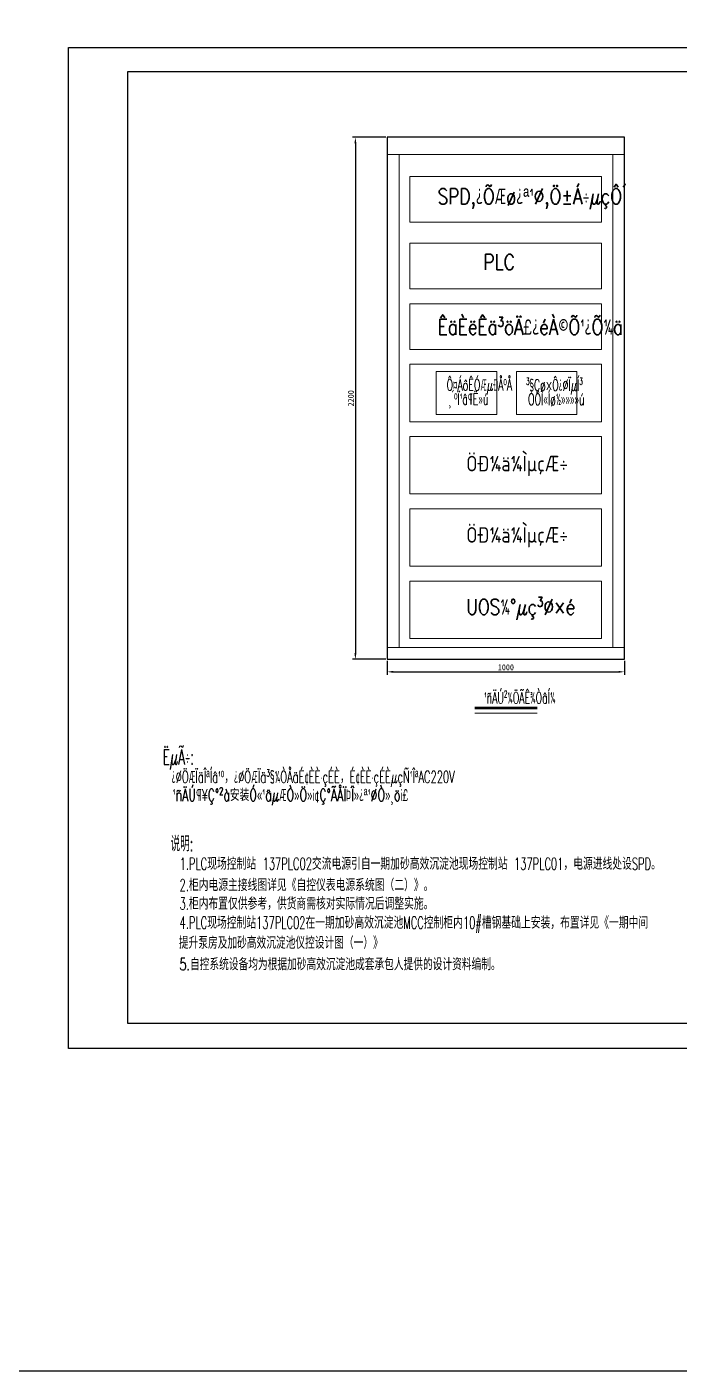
# Model space of a CAD drawing. Header units: millimetres. Extents: x 201 to 11482, y -7821 to 251.
# Drawn here: x 1854 to 2128, y -5888 to -5324 of the extents above; entities that cross this region are included whole.
import ezdxf

# ---------------------------------------------------------------- set-up
doc = ezdxf.new("R2010")
doc.units = ezdxf.units.MM
doc.layers.add('LINE_THIN', color=2, linetype='Continuous')
doc.styles.add('HZ', font='txt', dxfattribs={"width": 0.67, "bigfont": 'hztxt'})
doc.dimstyles.new('ISO-25', dxfattribs={"dimtxt": 2.5, "dimasz": 2.5, "dimexe": 1.25, "dimexo": 0.625, "dimtad": 1, "dimtxsty": 'Standard', "dimcen": 2.5, "dimadec": 0, "dimazin": 0, "dimtfac": 1, "dimtmove": 0, "dimatfit": 3, "dimfxl": 1, "dimarcsym": 0})

# ---------------------------------------------------------------- blocks, each defined once
blk = doc.blocks.new('*D11')
at = {"color": 0, "lineweight": -2}
for p, q in [((2005.66, -5589.71), (2005.66, -5595.61)), ((2105.23, -5589.71), (2105.23, -5595.61)), ((2008.16, -5594.36), (2102.73, -5594.36))]:
    blk.add_line(p, q, dxfattribs=at)
at = {"color": 0}
for points in [[(2008.16, -5593.94), (2008.16, -5594.77), (2005.66, -5594.36)], [(2102.73, -5594.77), (2102.73, -5593.94), (2105.23, -5594.36)]]:
    blk.add_solid(points, dxfattribs=at)
at = {"layer": 'Defpoints', "color": 0}
for p in [(2005.66, -5589.08), (2105.23, -5589.08), (2105.23, -5594.36)]:
    blk.add_point(p, dxfattribs=at)
at = {"color": 0, "insert": (2055.45, -5592.48), "char_height": 2.5, "attachment_point": 5}
blk.add_mtext('1000', dxfattribs=at)
blk = doc.blocks.new('*D12')
at = {"color": 0, "lineweight": -2}
for p, q in [((2005.04, -5370.07), (1991.02, -5370.07)), ((1992.27, -5372.57), (1992.27, -5586.58)), ((2005.04, -5589.08), (1991.02, -5589.08))]:
    blk.add_line(p, q, dxfattribs=at)
at = {"color": 0}
for points in [[(1992.69, -5372.57), (1991.86, -5372.57), (1992.27, -5370.07)], [(1991.86, -5586.58), (1992.69, -5586.58), (1992.27, -5589.08)]]:
    blk.add_solid(points, dxfattribs=at)
at = {"layer": 'Defpoints', "color": 0}
for p in [(2005.66, -5370.07), (1992.27, -5589.08), (2005.66, -5589.08)]:
    blk.add_point(p, dxfattribs=at)
at = {"color": 0, "insert": (1990.4, -5479.58), "char_height": 2.5, "attachment_point": 5, "rotation": 90}
blk.add_mtext('2200', dxfattribs=at)

msp = doc.modelspace()

# ---------------------------------------------------------------- linework, layer by layer
for p, q in [((1896.797, -5741.939), (1896.797, -5342.395)), ((1896.797, -5342.395), (2458.901, -5342.395)), ((2458.901, -5741.939), (1896.797, -5741.939))]:
    msp.add_line(p, q)
msp.add_lwpolyline([(741.178, -4154.422), (11482.36, -4154.422), (11482.36, -5887.788), (741.178, -5887.788)], close=True)
at = {"color": 0, "lineweight": 30}
msp.add_lwpolyline([(2105.232, -5370.071), (2005.664, -5370.071), (2005.664, -5589.082), (2105.232, -5589.082), (2105.232, -5370.071)], dxfattribs=at)
at = {"color": 0, "lineweight": 18}
for points in [[(2005.664, -5377.31), (2105.232, -5377.31)], [(2010.68, -5377.31), (2010.68, -5584.129), (2100.279, -5584.129), (2100.279, -5377.31)], [(2015.189, -5386.454), (2015.189, -5405.631), (2095.58, -5405.631), (2095.58, -5386.454), (2015.189, -5386.454)], [(2015.189, -5414.521), (2015.189, -5433.698), (2095.58, -5433.698), (2095.58, -5414.521), (2015.189, -5414.521)], [(2015.189, -5439.984), (2015.189, -5459.098), (2095.58, -5459.098), (2095.58, -5439.984), (2015.189, -5439.984)], [(2015.189, -5465.321), (2015.189, -5489.387), (2095.58, -5489.387), (2095.58, -5465.321), (2015.189, -5465.321)], [(2026.238, -5468.369), (2051.638, -5468.369), (2051.638, -5486.339), (2026.238, -5486.339), (2026.238, -5468.369)], [(2059.893, -5468.369), (2085.293, -5468.369), (2085.293, -5486.339), (2059.893, -5486.339), (2059.893, -5468.369)], [(2015.189, -5495.61), (2015.189, -5519.677), (2095.58, -5519.677), (2095.58, -5495.61), (2015.189, -5495.61)], [(2015.189, -5525.9), (2015.189, -5550.03), (2095.58, -5550.03), (2095.58, -5525.9), (2015.189, -5525.9)], [(2015.189, -5556.253), (2015.189, -5580.319), (2095.58, -5580.319), (2095.58, -5556.253), (2015.189, -5556.253)], [(2005.664, -5584.129), (2105.232, -5584.129)], [(2042.367, -5611.688), (2068.592, -5611.688)]]:
    msp.add_lwpolyline(points, dxfattribs=at)
at = {"color": 0, "lineweight": 53}
msp.add_lwpolyline([(2042.367, -5609.402), (2068.592, -5609.402)], dxfattribs=at)
at = {"layer": 'LINE_THIN'}
for p, q in [((1871.797, -5752.395), (1871.797, -5332.395)), ((1871.797, -5332.395), (2469.105, -5332.395)), ((2469.105, -5752.395), (1871.797, -5752.395))]:
    msp.add_line(p, q, dxfattribs=at)

# ---------------------------------------------------------------- texts
at = {"style": 'HZ'}
for s, height, width, p in [('SPD,¿ÕÆø¿ª¹Ø,Ö±Á÷µçÔ´', 6.5, 0.8, (2026.821, -5398.089)), ('PLC', 6.5, 0.8, (2046.071, -5425.642)), ('ÊäÈëÊä³öÄ£¿éÀ©Õ¹¿Õ¼ä', 6.5, 0.8, (2026.821, -5452.903)), ('Ô¤ÁôÊÓÆµÐÅºÅ', 4.8, 0.6, (2030.537, -5476.365)), ('³§Çø×Ô¿ØÏµÍ³', 4.8, 0.6, (2063.931, -5476.428)), ('¸´ºÏ¹â¶Ë»ú', 4.8, 0.6, (2031.371, -5482.333)), ('ÒÔÌ«Íø½»»»»ú', 4.8, 0.6, (2064.766, -5482.397)), ('ÖÐ¼ä¼ÌµçÆ÷', 6.5, 0.8, (2038.835, -5510.23)), ('ÖÐ¼ä¼ÌµçÆ÷', 6.5, 0.8, (2038.835, -5540.159)), ('UOS¼°µç³Ø×é', 6.5, 0.8, (2038.835, -5570.374)), ('¹ñÄÚ²¼ÖÃÊ¾ÒâÍ¼', 4.8, 0.6, (2046.31, -5607.669)), ('说明:', 6.336, 0.6, (1914.709, -5669.67)), ('1.PLC现场控制站 137PLC02交流电源引自一期加砂高效沉淀池现场控制站 137PLC01，电源进线处设SPD。', 5.0688, 0.6, (1918.48, -5677.419)), ('2.柜内电源主接线图详见《自控仪表电源系统图（二）》。', 5.0688, 0.6, (1918.48, -5686.368)), ('3.柜内布置仅供参考，供货商需核对实际情况后调整实施。', 5.0688, 0.6, (1918.48, -5694.131)), ('4.PLC现场控制站137PLC02在一期加砂高效沉淀池MCC控制柜内10#槽钢基础上安装，布置详见《一期中间', 5.0688, 0.6, (1918.48, -5702.14)), ('提升泵房及加砂高效沉淀池仪控设计图（一）》', 5.0688, 0.67, (1918.185, -5710.576)), ('5.自控系统设备均为根据加砂高效沉淀池成套承包人提供的设计资料编制。', 5.0688, 0.67, (1918.48, -5719.599))]:
    msp.add_text(s, height=height, dxfattribs=dict(at, width=width)).set_placement(p)
at = {"color": 1, "style": 'HZ'}
for s, height, width, p in [('ËµÃ÷:', 6.336, 0.6, (1911.316, -5633.233)), ('¿ØÖÆÏäÎªÍâ¹º，¿ØÖÆÏä³§¼ÒÅäÉ¢ÈÈ·çÉÈ，É¢ÈÈ·çÉÈµçÑ¹ÎªAC220V', 5.0688, 0.6, (1915.087, -5640.983)), ('¹ñÄÚ¶¥Ç°²à安装Ó«¹âµÆÒ»Ö»¡¢Ç°ÃÅÏÞÎ»¿ª¹ØÒ»¸ö¡£', 5.0688, 0.67, (1915.549, -5648.573))]:
    msp.add_text(s, height=height, dxfattribs=dict(at, width=width)).set_placement(p)

# ---------------------------------------------------------------- dimensions: what is measured, and where the dimension line sits
dim = msp.add_linear_dim(base=(1992.274, -5589.082), p1=(2005.664, -5370.071), p2=(2005.664, -5589.082), angle=90, text='2200', dimstyle='ISO-25')
dim.commit()
dim.dimension.update_dxf_attribs({"geometry": '*D12', "text_midpoint": (1990.399, -5479.576)})
dim = msp.add_linear_dim(base=(2105.232, -5594.357), p1=(2005.664, -5589.082), p2=(2105.232, -5589.082), text='1000', dimstyle='ISO-25')
dim.commit()
dim.dimension.update_dxf_attribs({"geometry": '*D11', "text_midpoint": (2055.448, -5592.482)})

doc.saveas('drawing.dxf')
